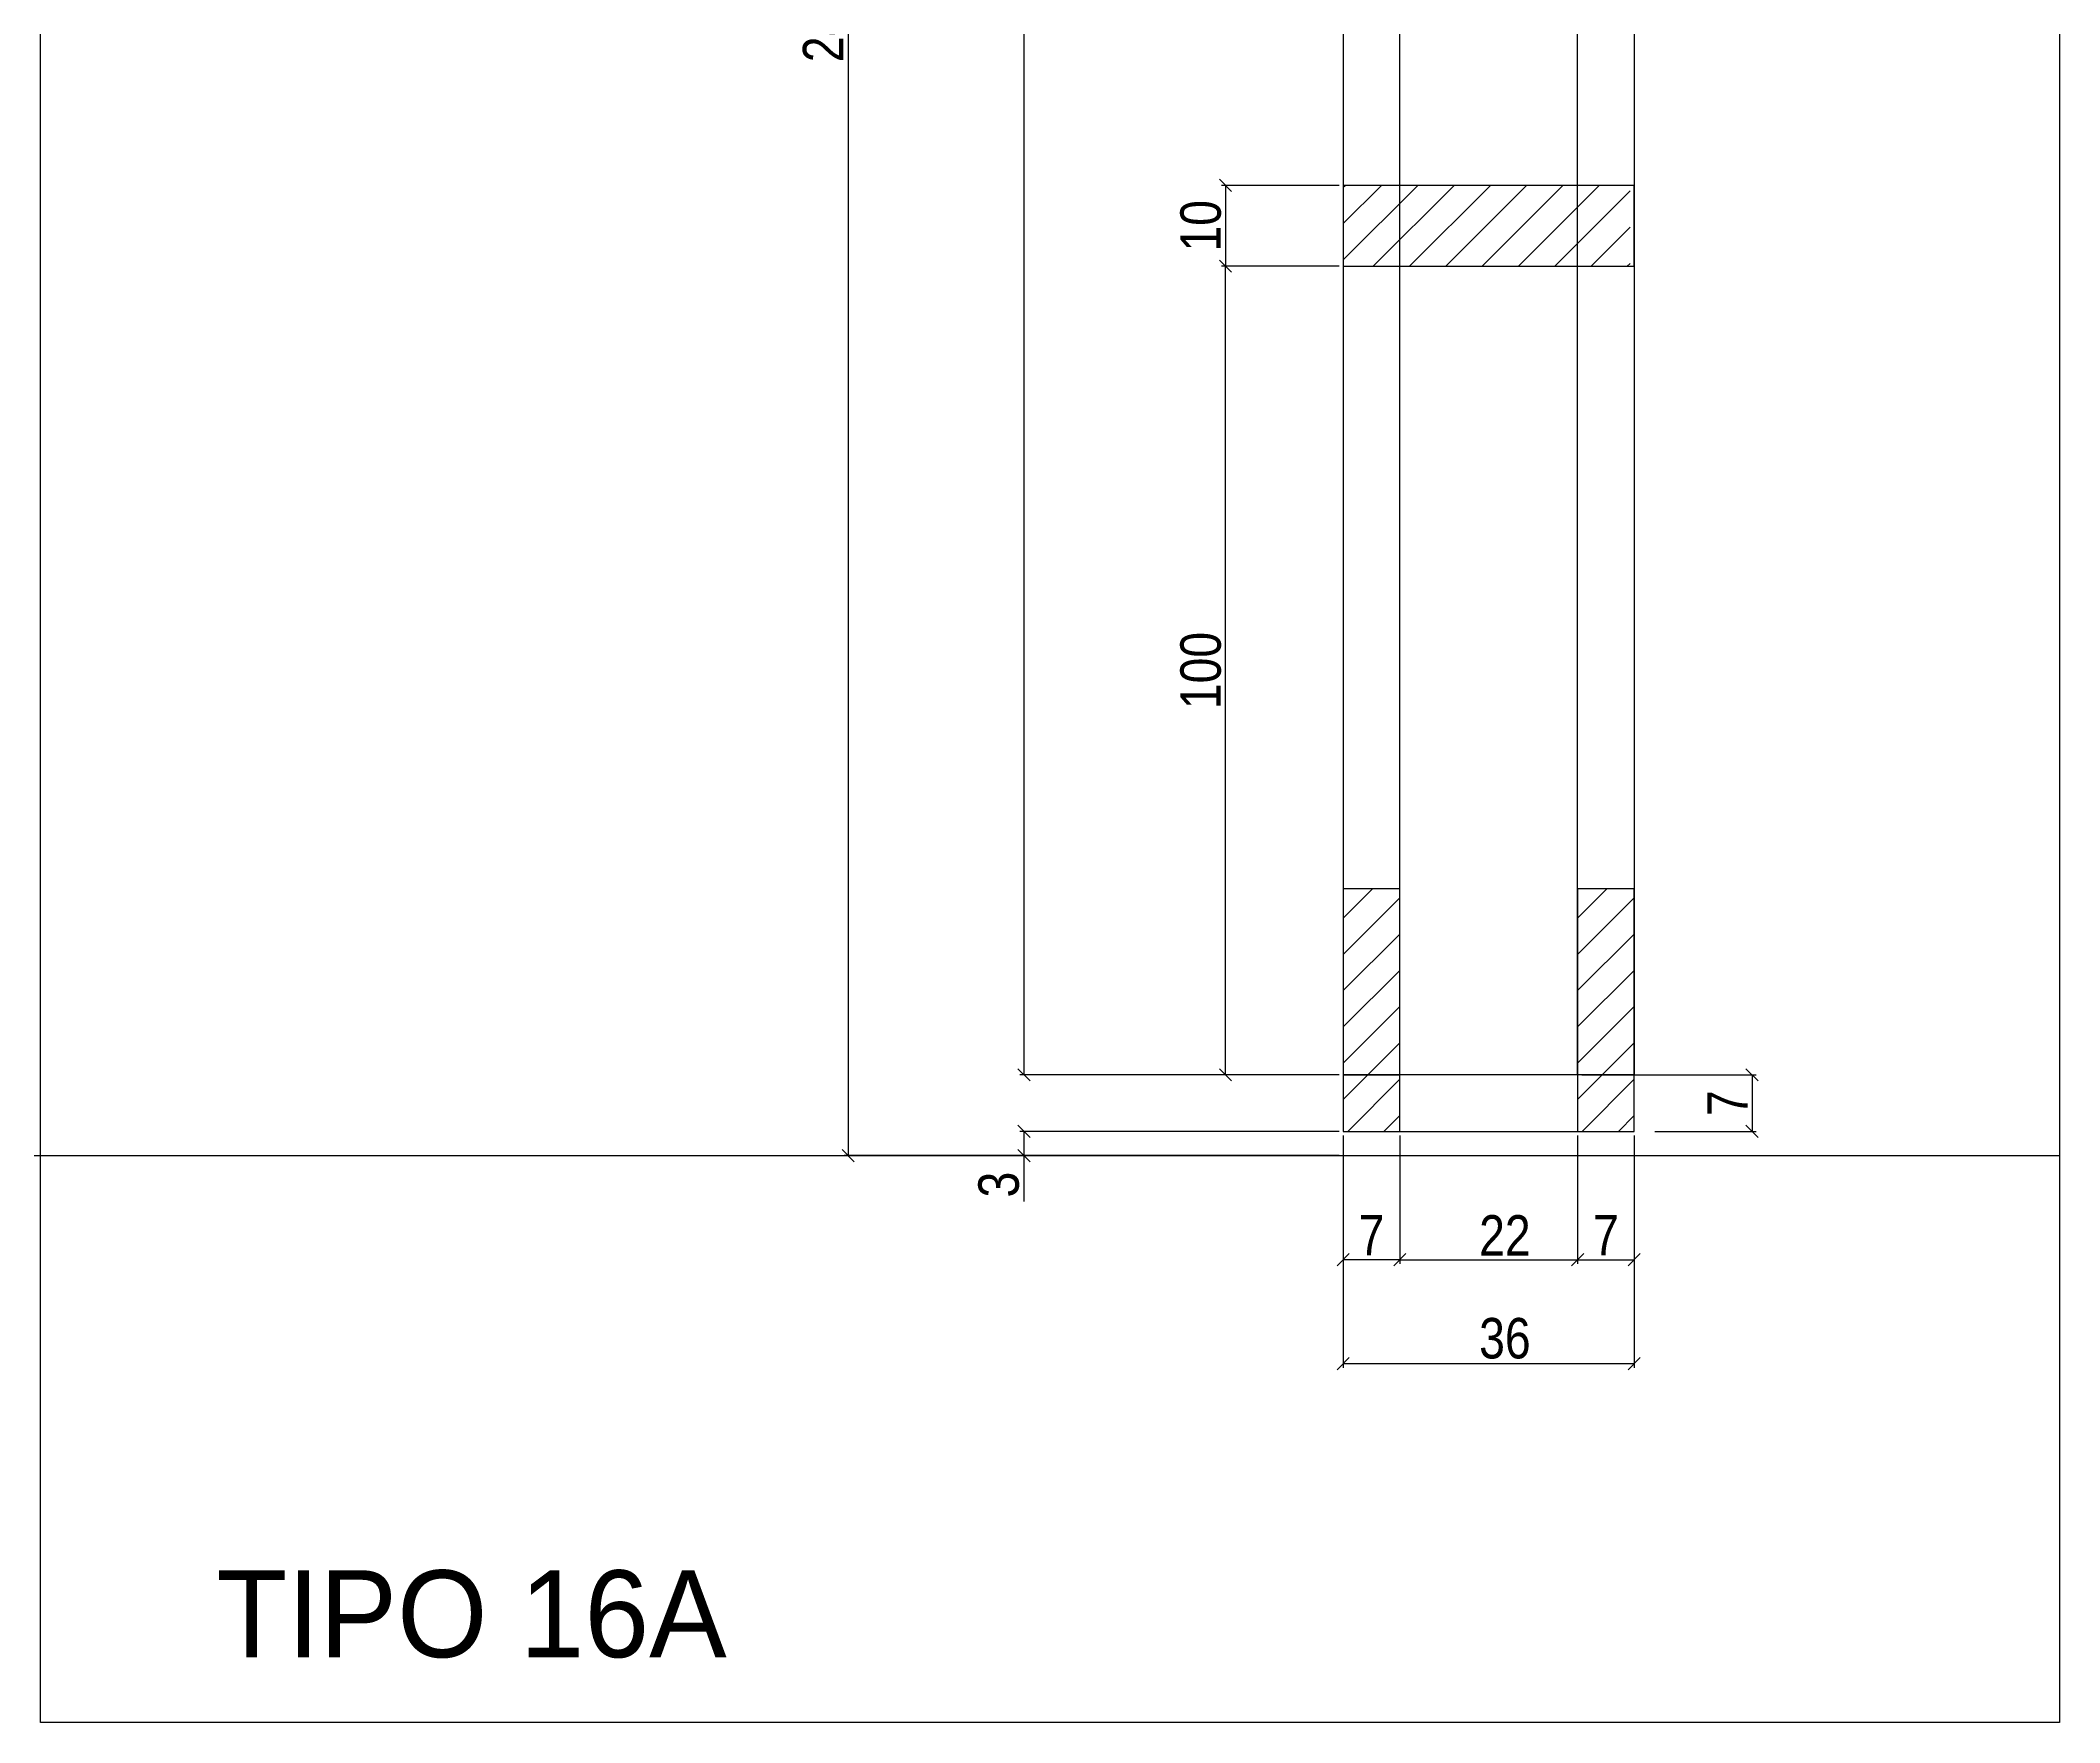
# Model space of a CAD drawing. Header units: millimetres. Extents: x 3247 to 10920, y 704 to 3817.
# Drawn here: x 6243.7 to 6743.2, y 1472.1 to 1888.2 of the extents above; entities that cross this region are included whole.
import ezdxf

# ---------------------------------------------------------------- set-up
doc = ezdxf.new("R2010")
doc.units = ezdxf.units.MM
for name, color, linetype in [('1', 1, 'Continuous'), ('COTA', 241, 'Continuous'), ('Painéis', 200, 'Continuous'), ('SARR_7x7', 40, 'Continuous'), ('VIGAS', 3, 'Continuous')]:
    doc.layers.add(name, color=color, linetype=linetype)
doc.styles.add('COTA TECNICA 2X', font='techl___.ttf', dxfattribs={"height": 10})
doc.styles.add('ROMAS860', font='ROMAS860.SHX', dxfattribs={"height": 8.5})
doc.dimstyles.new('SECAO', dxfattribs={"dimscale": 0.333333, "dimtxt": 5, "dimasz": 9, "dimexe": 3, "dimexo": 3, "dimgap": 3, "dimtad": 1, "dimdec": 1, "dimlfac": 0.5, "dimzin": 12, "dimdsep": 46, "dimtxsty": 'COTA TECNICA 2X', "dimblk1": 'OBLIQUE', "dimblk2": 'OBLIQUE', "dimsah": 1, "dimcen": 0.9, "dimclrd": 4, "dimclre": 4, "dimclrt": 240, "dimadec": 1, "dimazin": 3, "dimtfac": 1, "dimtdec": 1, "dimtmove": 0, "dimatfit": 3, "dimfxl": 1, "dimtolj": 1, "dimtzin": 12, "dimarcsym": 0})

# ---------------------------------------------------------------- blocks, each defined once
blk = doc.blocks.new('_Oblique')
at = {"layer": '1', "color": 0, "lineweight": -2}
blk.add_line((-0.5, -0.5), (0.5, 0.5), dxfattribs=at)
blk = doc.blocks.new('*D378')
at = {"layer": 'COTA', "color": 4, "lineweight": -2, "transparency": 16777216}
for p, q in [((6565, 2166.46), (6486.04, 2166.46)), ((6487.04, 2166.46), (6487.04, 1632.37)), ((6565, 1632.37), (6486.04, 1632.37))]:
    blk.add_line(p, q, dxfattribs=at)
at = {"layer": 'Defpoints', "color": 0, "transparency": 16777216}
for p in [(6566, 2166.46), (6487.04, 1632.37), (6566, 1632.37)]:
    blk.add_point(p, dxfattribs=at)
at = {"layer": 'COTA', "color": 4, "lineweight": -2, "transparency": 16777216, "xscale": 3, "yscale": 3, "zscale": 3}
for p, rotation in [((6487.04, 2166.46), 90), ((6487.04, 1632.37), 270)]:
    blk.add_blockref('_Oblique', p, dxfattribs=dict(at, rotation=rotation))
at = {"layer": 'COTA', "color": 240, "transparency": 16777216, "insert": (6480.93, 1899.41), "char_height": 10, "attachment_point": 5, "rotation": 90, "style": 'COTA TECNICA 2X'}
blk.add_mtext('\\A1;267', dxfattribs=at)
blk = doc.blocks.new('*D379')
at = {"layer": 'COTA', "color": 4, "lineweight": -2, "transparency": 16777216}
for p, q in [((6566, 1617.37), (6566, 1559.91)), ((6638, 1617.37), (6638, 1559.91)), ((6566, 1560.91), (6638, 1560.91))]:
    blk.add_line(p, q, dxfattribs=at)
at = {"layer": 'Defpoints', "color": 0, "transparency": 16777216}
for p in [(6566, 1618.37), (6638, 1618.37), (6638, 1560.91)]:
    blk.add_point(p, dxfattribs=at)
at = {"layer": 'COTA', "color": 4, "lineweight": -2, "transparency": 16777216, "xscale": 3, "yscale": 3, "zscale": 3, "rotation": 180}
blk.add_blockref('_Oblique', (6566, 1560.91), dxfattribs=at)
at = {"layer": 'COTA', "color": 4, "lineweight": -2, "transparency": 16777216, "xscale": 3, "yscale": 3, "zscale": 3}
blk.add_blockref('_Oblique', (6638, 1560.91), dxfattribs=at)
at = {"layer": 'COTA', "color": 240, "transparency": 16777216, "insert": (6606, 1567.13), "char_height": 10, "attachment_point": 5, "style": 'COTA TECNICA 2X'}
blk.add_mtext('\\A1;36', dxfattribs=at)
blk = doc.blocks.new('*D380')
at = {"layer": 'COTA', "color": 4, "lineweight": -2, "transparency": 16777216}
for p, q in [((6580, 1617.37), (6580, 1585.63)), ((6624, 1617.37), (6624, 1585.63)), ((6580, 1586.63), (6624, 1586.63))]:
    blk.add_line(p, q, dxfattribs=at)
at = {"layer": 'Defpoints', "color": 0, "transparency": 16777216}
for p in [(6580, 1618.37), (6624, 1618.37), (6624, 1586.63)]:
    blk.add_point(p, dxfattribs=at)
at = {"layer": 'COTA', "color": 4, "lineweight": -2, "transparency": 16777216, "xscale": 3, "yscale": 3, "zscale": 3, "rotation": 180}
blk.add_blockref('_Oblique', (6580, 1586.63), dxfattribs=at)
at = {"layer": 'COTA', "color": 4, "lineweight": -2, "transparency": 16777216, "xscale": 3, "yscale": 3, "zscale": 3}
blk.add_blockref('_Oblique', (6624, 1586.63), dxfattribs=at)
at = {"layer": 'COTA', "color": 240, "transparency": 16777216, "insert": (6606, 1592.63), "char_height": 10, "attachment_point": 5, "style": 'COTA TECNICA 2X'}
blk.add_mtext('\\A1;22', dxfattribs=at)
blk = doc.blocks.new('*D381')
at = {"layer": 'COTA', "color": 4, "lineweight": -2, "transparency": 16777216}
blk.add_line((6624, 1586.63), (6638, 1586.63), dxfattribs=at)
at = {"layer": 'Defpoints', "color": 0, "transparency": 16777216}
for p in [(6624, 1586.63), (6638, 1586.63), (6638, 1586.63)]:
    blk.add_point(p, dxfattribs=at)
at = {"layer": 'COTA', "color": 4, "lineweight": -2, "transparency": 16777216, "xscale": 3, "yscale": 3, "zscale": 3, "rotation": 180}
blk.add_blockref('_Oblique', (6624, 1586.63), dxfattribs=at)
at = {"layer": 'COTA', "color": 4, "lineweight": -2, "transparency": 16777216, "xscale": 3, "yscale": 3, "zscale": 3}
blk.add_blockref('_Oblique', (6638, 1586.63), dxfattribs=at)
at = {"layer": 'COTA', "color": 240, "transparency": 16777216, "insert": (6631, 1592.7), "char_height": 10, "attachment_point": 5, "style": 'COTA TECNICA 2X'}
blk.add_mtext('\\A1;7', dxfattribs=at)
blk = doc.blocks.new('*D382')
at = {"layer": 'COTA', "color": 4, "lineweight": -2, "transparency": 16777216}
blk.add_line((6580, 1586.63), (6566, 1586.63), dxfattribs=at)
at = {"layer": 'Defpoints', "color": 0, "transparency": 16777216}
for p in [(6566, 1586.63), (6566, 1586.63), (6580, 1586.63)]:
    blk.add_point(p, dxfattribs=at)
at = {"layer": 'COTA', "color": 4, "lineweight": -2, "transparency": 16777216, "xscale": 3, "yscale": 3, "zscale": 3, "rotation": 180}
blk.add_blockref('_Oblique', (6566, 1586.63), dxfattribs=at)
at = {"layer": 'COTA', "color": 4, "lineweight": -2, "transparency": 16777216, "xscale": 3, "yscale": 3, "zscale": 3}
blk.add_blockref('_Oblique', (6580, 1586.63), dxfattribs=at)
at = {"layer": 'COTA', "color": 240, "transparency": 16777216, "insert": (6573, 1592.7), "char_height": 10, "attachment_point": 5, "style": 'COTA TECNICA 2X'}
blk.add_mtext('\\A1;7', dxfattribs=at)
blk = doc.blocks.new('*D383')
at = {"layer": 'COTA', "color": 4, "lineweight": -2, "transparency": 16777216}
for p, q in [((6565, 1852.38), (6535.9, 1852.38)), ((6536.9, 1852.38), (6536.9, 1832.38)), ((6565, 1832.38), (6535.9, 1832.38))]:
    blk.add_line(p, q, dxfattribs=at)
at = {"layer": 'Defpoints', "color": 0, "transparency": 16777216}
for p in [(6566, 1852.38), (6536.9, 1832.38), (6566, 1832.38)]:
    blk.add_point(p, dxfattribs=at)
at = {"layer": 'COTA', "color": 4, "lineweight": -2, "transparency": 16777216, "xscale": 3, "yscale": 3, "zscale": 3}
for p, rotation in [((6536.9, 1852.38), 90), ((6536.9, 1832.38), 270)]:
    blk.add_blockref('_Oblique', p, dxfattribs=dict(at, rotation=rotation))
at = {"layer": 'COTA', "color": 240, "transparency": 16777216, "insert": (6530.79, 1842.38), "char_height": 10, "attachment_point": 5, "rotation": 90, "style": 'COTA TECNICA 2X'}
blk.add_mtext('\\A1;10', dxfattribs=at)
blk = doc.blocks.new('*D385')
at = {"layer": 'COTA', "color": 4, "lineweight": -2, "transparency": 16777216}
for p, q in [((6579, 2172.46), (6442.53, 2172.46)), ((6443.53, 2172.46), (6443.53, 1612.37)), ((6565, 1612.37), (6442.53, 1612.37))]:
    blk.add_line(p, q, dxfattribs=at)
at = {"layer": 'Defpoints', "color": 0, "transparency": 16777216}
for p in [(6580, 2172.46), (6443.53, 1612.37), (6566, 1612.37)]:
    blk.add_point(p, dxfattribs=at)
at = {"layer": 'COTA', "color": 4, "lineweight": -2, "transparency": 16777216, "xscale": 3, "yscale": 3, "zscale": 3}
for p, rotation in [((6443.53, 2172.46), 90), ((6443.53, 1612.37), 270)]:
    blk.add_blockref('_Oblique', p, dxfattribs=dict(at, rotation=rotation))
at = {"layer": 'COTA', "color": 240, "transparency": 16777216, "insert": (6437.41, 1892.41), "char_height": 10, "attachment_point": 5, "rotation": 90, "style": 'COTA TECNICA 2X'}
blk.add_mtext('\\A1;280', dxfattribs=at)
blk = doc.blocks.new('*D386')
at = {"layer": 'COTA', "color": 4, "lineweight": -2, "transparency": 16777216}
for p, q in [((6565, 1618.37), (6486.04, 1618.37)), ((6487.04, 1618.37), (6487.04, 1612.37)), ((6565, 1612.37), (6486.04, 1612.37)), ((6487.04, 1612.37), (6487.04, 1601.04))]:
    blk.add_line(p, q, dxfattribs=at)
at = {"layer": 'Defpoints', "color": 0, "transparency": 16777216}
for p in [(6566, 1618.37), (6487.04, 1612.37), (6566, 1612.37)]:
    blk.add_point(p, dxfattribs=at)
at = {"layer": 'COTA', "color": 4, "lineweight": -2, "transparency": 16777216, "xscale": 3, "yscale": 3, "zscale": 3}
for p, rotation in [((6487.04, 1618.37), 90), ((6487.04, 1612.37), 270)]:
    blk.add_blockref('_Oblique', p, dxfattribs=dict(at, rotation=rotation))
at = {"layer": 'COTA', "color": 240, "transparency": 16777216, "insert": (6480.82, 1605.2), "char_height": 10, "attachment_point": 5, "rotation": 90, "style": 'COTA TECNICA 2X'}
blk.add_mtext('\\A1;3', dxfattribs=at)
blk = doc.blocks.new('*D389')
at = {"layer": 'COTA', "color": 4, "lineweight": -2, "transparency": 16777216}
for p, q in [((6565, 1832.38), (6535.9, 1832.38)), ((6536.9, 1632.37), (6536.9, 1832.38)), ((6564, 1632.37), (6535.9, 1632.37))]:
    blk.add_line(p, q, dxfattribs=at)
at = {"layer": 'Defpoints', "color": 0, "transparency": 16777216}
for p in [(6536.9, 1832.38), (6566, 1832.38), (6565, 1632.37)]:
    blk.add_point(p, dxfattribs=at)
at = {"layer": 'COTA', "color": 4, "lineweight": -2, "transparency": 16777216, "xscale": 3, "yscale": 3, "zscale": 3}
for p, rotation in [((6536.9, 1832.38), 90), ((6536.9, 1632.37), 270)]:
    blk.add_blockref('_Oblique', p, dxfattribs=dict(at, rotation=rotation))
at = {"layer": 'COTA', "color": 240, "transparency": 16777216, "insert": (6530.79, 1732.37), "char_height": 10, "attachment_point": 5, "rotation": 90, "style": 'COTA TECNICA 2X'}
blk.add_mtext('\\A1;100', dxfattribs=at)
blk = doc.blocks.new('*D390')
at = {"layer": 'COTA', "color": 4, "lineweight": -2, "transparency": 16777216}
for p, q in [((6625, 1632.37), (6668.14, 1632.37)), ((6667.14, 1632.37), (6667.14, 1618.37)), ((6643.05, 1618.37), (6668.14, 1618.37))]:
    blk.add_line(p, q, dxfattribs=at)
at = {"layer": 'Defpoints', "color": 0, "transparency": 16777216}
for p in [(6624, 1632.37), (6642.05, 1618.37), (6667.14, 1618.37)]:
    blk.add_point(p, dxfattribs=at)
at = {"layer": 'COTA', "color": 4, "lineweight": -2, "transparency": 16777216, "xscale": 3, "yscale": 3, "zscale": 3}
for p, rotation in [((6667.14, 1632.37), 90), ((6667.14, 1618.37), 270)]:
    blk.add_blockref('_Oblique', p, dxfattribs=dict(at, rotation=rotation))
at = {"layer": 'COTA', "color": 240, "transparency": 16777216, "insert": (6661.07, 1625.37), "char_height": 10, "attachment_point": 5, "rotation": 90, "style": 'COTA TECNICA 2X'}
blk.add_mtext('\\A1;7', dxfattribs=at)

msp = doc.modelspace()

# ---------------------------------------------------------------- hatches: boundary and pattern name
at = {"layer": 'COTA'}
h = msp.add_hatch(dxfattribs=at)
h.set_pattern_fill('ANSI31', color=256, scale=2, style=0)
h.set_pattern_definition([(45, (-19571.6067, -195440.409), (-4.49012806, 4.49012806), [])])
h.paths.add_polyline_path([(6566, 1852.38), (6566, 1832.38), (6637, 1832.38), (6637, 1852.38)])
h = msp.add_hatch(dxfattribs=at)
h.set_pattern_fill('ANSI31', color=256, scale=2, style=0)
h.set_pattern_definition([(45, (-13278.2214, -4190.824), (-4.490128, 4.490128), [])])
h.paths.add_polyline_path([(6566, 1618.37), (6580, 1618.37), (6580, 1678.37), (6566, 1678.37)])
h = msp.add_hatch(dxfattribs=at)
h.set_pattern_fill('ANSI31', color=256, scale=2, style=0)
h.set_pattern_definition([(45, (-13220.2214, -4190.824), (-4.490128, 4.490128), [])])
h.paths.add_polyline_path([(6624, 1618.37), (6638, 1618.37), (6638, 1678.37), (6624, 1678.37)])

# ---------------------------------------------------------------- linework, layer by layer
at = {"linetype": 'Continuous'}
msp.add_lwpolyline([(6588, 1618.37), (6638, 1618.37), (6638, 1632.37), (6566, 1632.37), (6566, 1618.37), (6588, 1618.37)], dxfattribs=at)
at = {"layer": 'COTA', "color": 1}
msp.add_line((3246.75, 1612.37), (6743.22, 1612.37), dxfattribs=at)
at = {"layer": 'Painéis'}
msp.add_lwpolyline([(6566, 1832.38), (6638, 1832.38), (6638, 1852.38), (6566, 1852.38), (6566, 1832.38)], dxfattribs=at)
for points in [[(6566, 1618.37), (6580, 1618.37), (6580, 1678.37), (6566, 1678.37)], [(6624, 1618.37), (6638, 1618.37), (6638, 1678.37), (6624, 1678.37)]]:
    msp.add_lwpolyline(points, close=True, dxfattribs=at)
at = {"layer": 'SARR_7x7', "linetype": 'Continuous'}
for points in [[(6566, 1632.37), (6580, 1632.37), (6580, 2166.46), (6566, 2166.46)], [(6638, 1632.37), (6624, 1632.37), (6624, 2166.46), (6638, 2166.46)]]:
    msp.add_lwpolyline(points, close=True, dxfattribs=at)
at = {"layer": 'VIGAS'}
msp.add_lwpolyline([(6743.22, 1472.11), (6243.72, 1472.11), (6243.72, 2240.54), (6743.22, 2240.54)], close=True, dxfattribs=at)

# ---------------------------------------------------------------- texts
at = {"layer": 'COTA', "color": 7, "style": 'ROMAS860'}
msp.add_text('TIPO 16A', height=21.505, dxfattribs=at).set_placement((6287.23, 1488.28))

# ---------------------------------------------------------------- dimensions: what is measured, and where the dimension line sits
at = {"layer": 'COTA', "color": 3}
for base, p1, p2, picture, middle in [((6443.53, 1612.37), (6580, 2172.46), (6566, 1612.37), '*D385', (6437.41, 1892.41)), ((6487.04, 1632.37), (6566, 2166.46), (6566, 1632.37), '*D378', (6480.93, 1899.41)), ((6536.9, 1832.38), (6566, 1852.38), (6566, 1832.38), '*D383', (6530.79, 1842.38)), ((6536.9, 1832.38), (6565, 1632.37), (6566, 1832.38), '*D389', (6530.79, 1732.37)), ((6667.14, 1618.37), (6624, 1632.37), (6642.05, 1618.37), '*D390', (6661.07, 1625.37)), ((6487.04, 1612.37), (6566, 1618.37), (6566, 1612.37), '*D386', (6480.82, 1605.2))]:
    dim = msp.add_linear_dim(base=base, p1=p1, p2=p2, angle=90, dimstyle='SECAO', dxfattribs=at)
    dim.commit()
    dim.dimension.update_dxf_attribs({"geometry": picture, "text_midpoint": middle})
for base, p1, p2, picture, middle in [((6638, 1560.91), (6566, 1618.37), (6638, 1618.37), '*D379', (6606, 1560.91)), ((6624, 1586.63), (6580, 1618.37), (6624, 1618.37), '*D380', (6606, 1586.63)), ((6638, 1586.63), (6624, 1586.63), (6638, 1586.63), '*D381', (6631, 1586.63))]:
    dim = msp.add_linear_dim(base=base, p1=p1, p2=p2, dimstyle='SECAO', dxfattribs=at)
    dim.commit()
    dim.dimension.update_dxf_attribs({"geometry": picture, "text_midpoint": middle, "dimtype": 160})
dim = msp.add_linear_dim(base=(6566, 1586.63), p1=(6580, 1586.63), p2=(6566, 1586.63), dimstyle='SECAO', dxfattribs=at)
dim.commit()
dim.dimension.update_dxf_attribs({"geometry": '*D382', "text_midpoint": (6573, 1592.7)})

doc.saveas('drawing.dxf')
